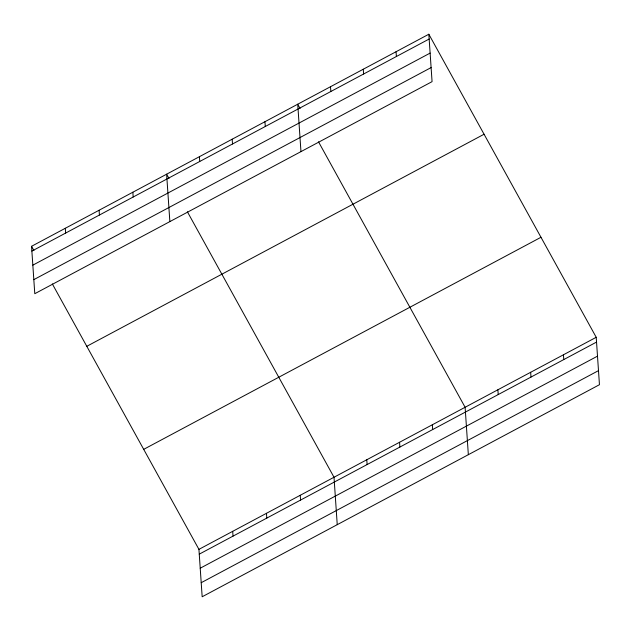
<?xml version="1.0" encoding="UTF-8"?>
<svg xmlns="http://www.w3.org/2000/svg" width="631" height="631" viewBox="0 0 631 631"><rect width="100%" height="100%" fill="white"/><g stroke="black" fill="none" stroke-linecap="round" stroke-linejoin="round"><path stroke-width="0.95" d="M428.835 34.232L432.069 81.644L34.784 293.707L31.55 246.295L428.835 34.232L596.216 337.293L599.45 384.705L202.165 596.768L198.931 549.356L52.326 283.911M31.873 251.091L429.159 39.019M32.836 265.154L430.121 53.091M33.822 279.643L431.107 67.58M86.786 346.309L484.072 134.237M143.694 449.351L540.98 237.28M198.931 549.356L596.216 337.293M199.262 554.152L596.547 342.081M200.216 568.215L597.502 356.152M201.202 582.705L598.488 370.642M300.088 108.485L297.729 104.21L300.963 151.621M318.505 141.825L465.11 407.271L468.344 454.683M168.99 178.47L166.623 174.195L169.857 221.607M187.399 211.803L334.012 477.257L337.238 524.669M31.55 246.295L33.908 250.57M563.444 354.788L563.767 359.583M530.663 372.282L530.994 377.078M497.891 389.777L498.214 394.572M432.338 424.766L432.661 429.561M396.063 51.726L396.386 56.522M399.565 442.268L399.888 447.056M363.282 69.221L363.614 74.016M366.785 459.762L367.116 464.558M330.51 86.715L330.833 91.511M300.238 495.28L300.569 500.075M264.957 121.704L265.28 126.5M266.471 513.311L266.795 518.098M232.176 139.206L232.508 143.994M232.705 531.334L233.028 536.129M199.404 156.701L199.727 161.489M132.857 192.218L133.188 197.014M99.091 210.249L99.414 215.037M65.316 228.272L65.648 233.068"/></g></svg>
